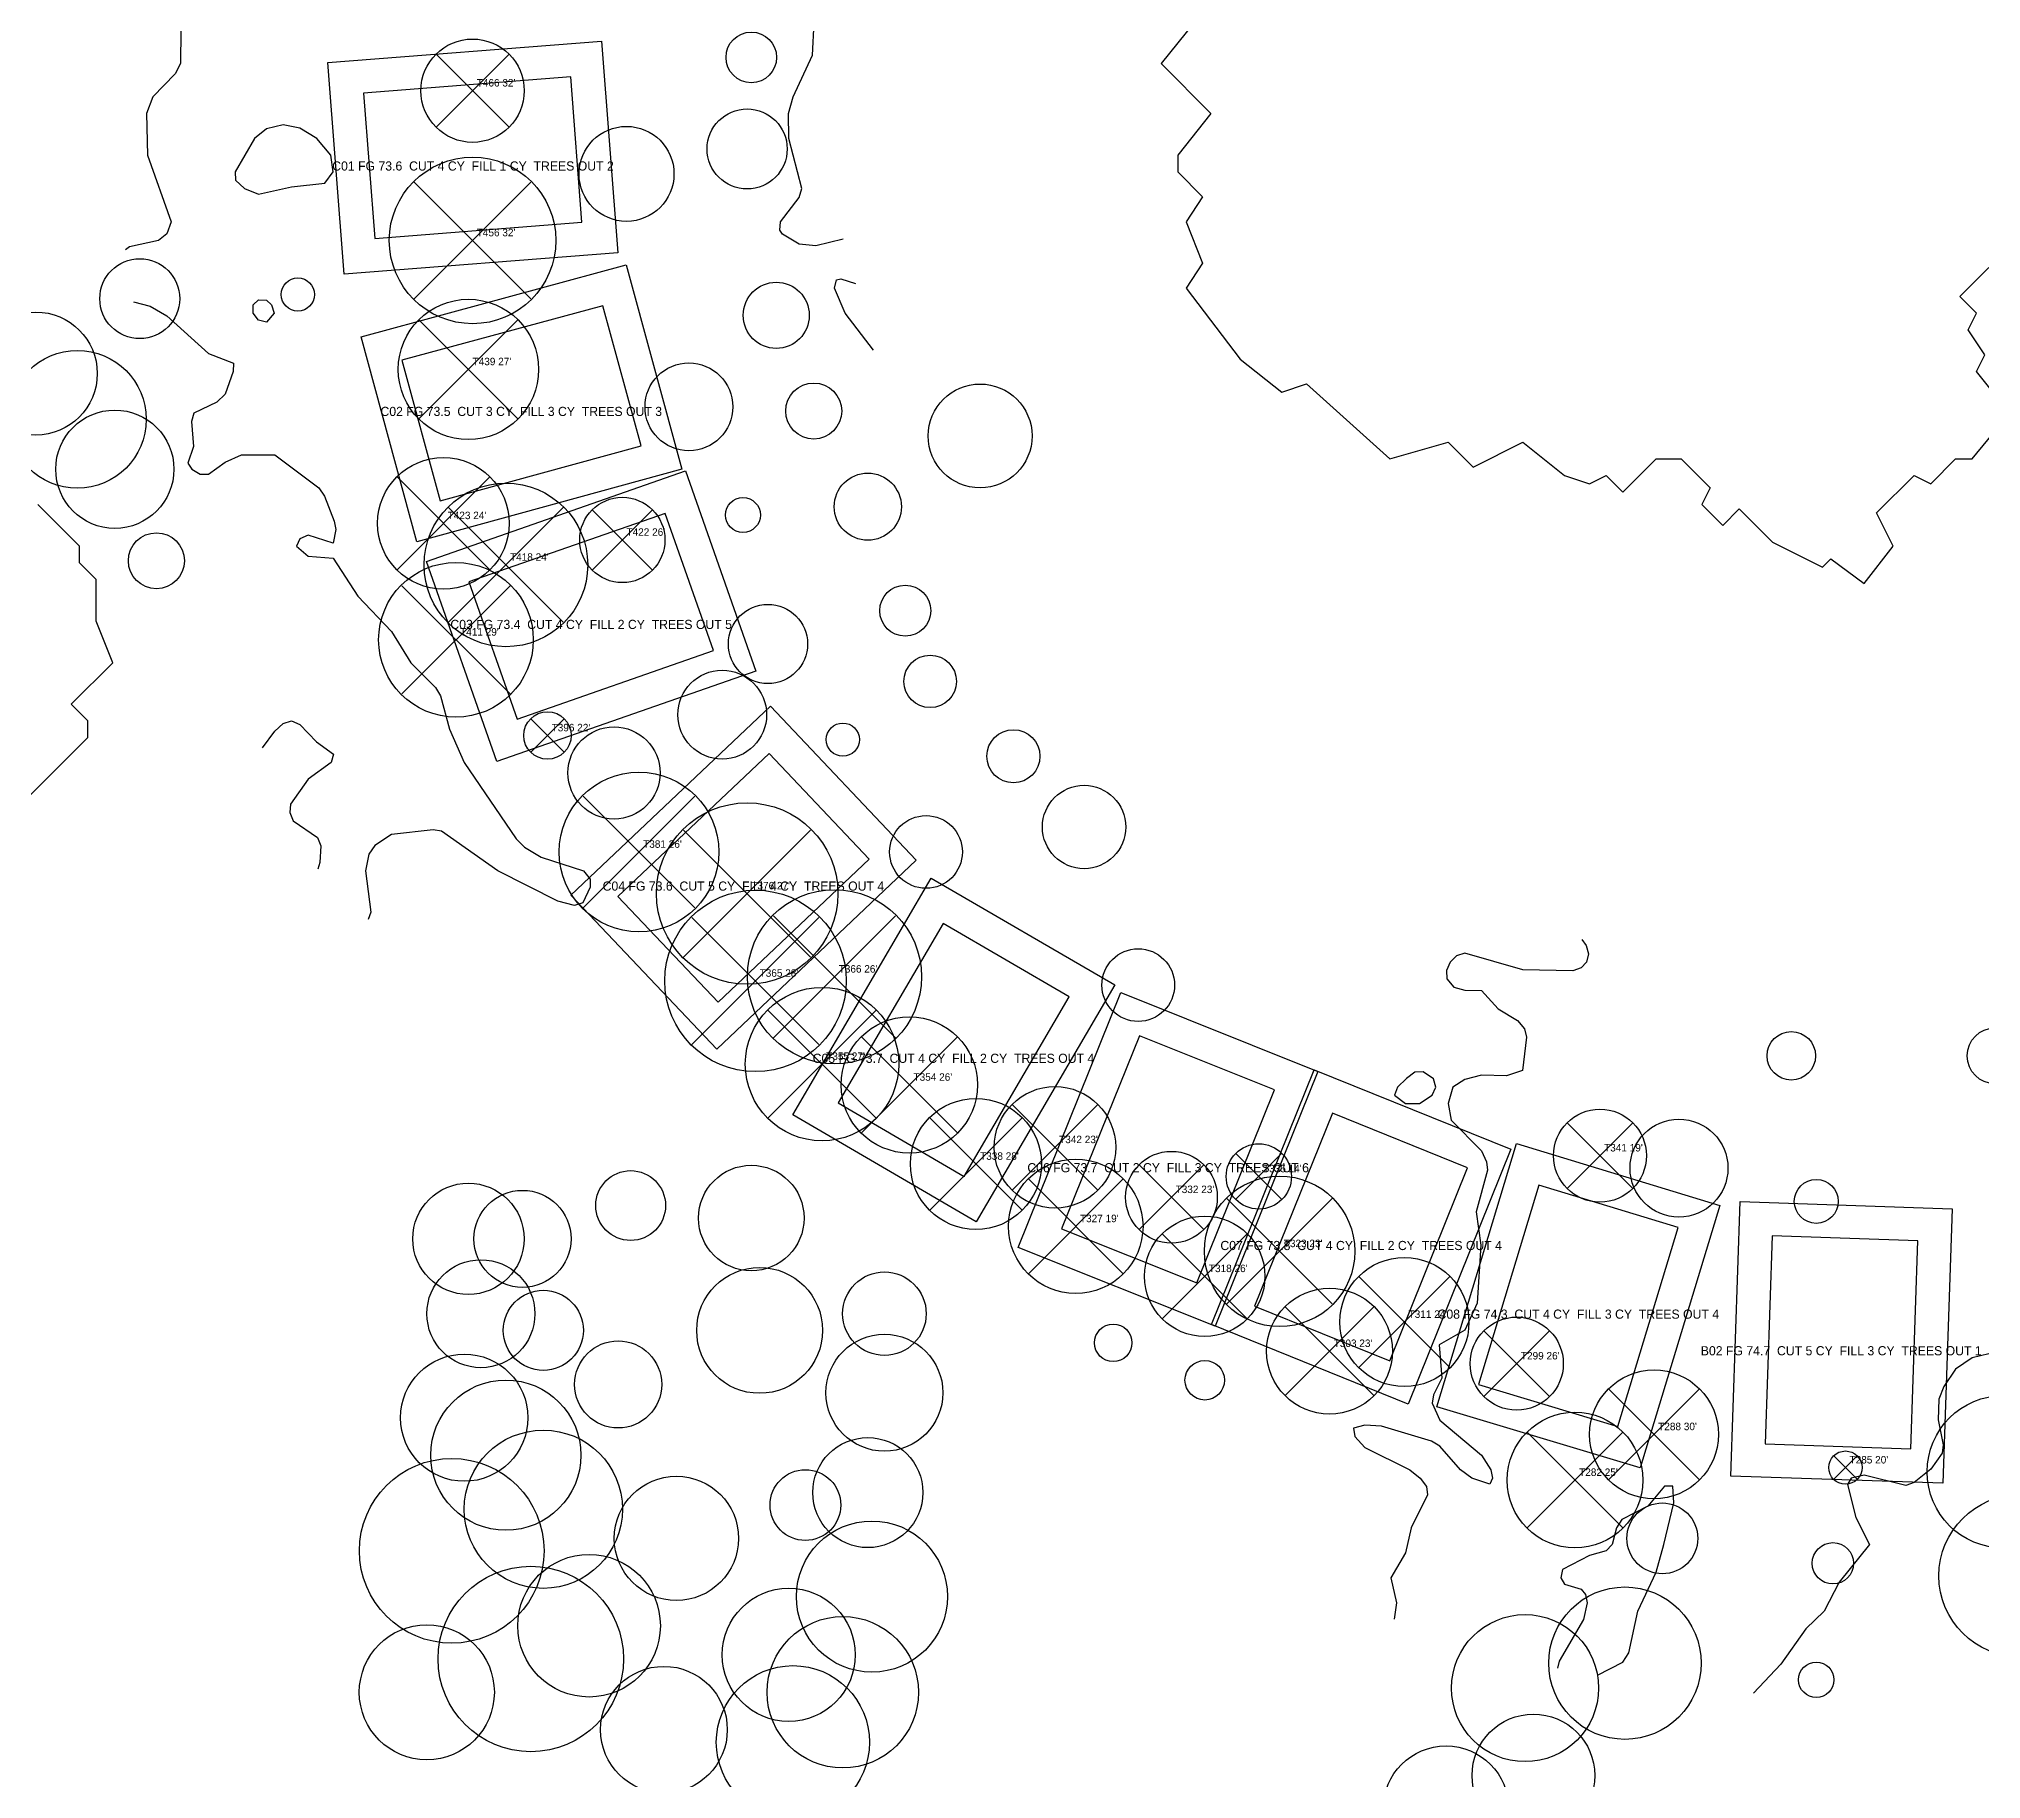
# Model space of a CAD drawing. Extents: x 425736 to 427070, y 1578339 to 1579607.
# Drawn here: x 426202.2 to 426669.1, y 1578754.6 to 1579173 of the extents above; entities that cross this region are included whole.
import ezdxf
from ezdxf.enums import TextEntityAlignment as Align

# ---------------------------------------------------------------- set-up
doc = ezdxf.new("R2010")
doc.units = 21
for name, color, linetype in [('C-GRAD-ANNO', 2, 'Continuous'), ('C-GRAD-LIMIT', 3, 'Continuous'), ('C-GRAD-PAD', 30, 'Continuous'), ('C-TOPO-GRAD-MAJR', 3, 'Continuous'), ('C-TOPO-GRAD-MINR', 8, 'Continuous'), ('C-WATR-LAKE', 5, 'Continuous'), ('L-PLNT-ANNO', 1, 'Continuous'), ('L-PLNT-KEEP', 92, 'Continuous'), ('L-PLNT-REMV', 1, 'Continuous')]:
    doc.layers.add(name, color=color, linetype=linetype)

msp = doc.modelspace()

# ---------------------------------------------------------------- linework, layer by layer
at = {"layer": 'C-GRAD-LIMIT'}
for points in [[(426337.46, 1579172.4), (426341.39, 1579121.55), (426275.64, 1579116.4), (426271.71, 1579167.25), (426337.46, 1579172.4)], [(426343.41, 1579118.61), (426356.82, 1579069.49), (426293.08, 1579052.07), (426279.68, 1579101.33), (426343.41, 1579118.61)], [(426357.7, 1579069.09), (426374.6, 1579020.99), (426312.3, 1578999.21), (426295.4, 1579047.31), (426357.7, 1579069.09)], [(426378.12, 1579012.51), (426413.1, 1578975.49), (426365.2, 1578930.09), (426330.08, 1578967.11), (426378.12, 1579012.51)], [(426416.72, 1578971.22), (426460.85, 1578945.59), (426427.58, 1578888.55), (426383.45, 1578914.33), (426416.72, 1578971.22)], [(426462.36, 1578943.69), (426509.72, 1578924.75), (426485.04, 1578863.51), (426437.68, 1578882.45), (426462.36, 1578943.69)], [(426508.77, 1578925.11), (426556.11, 1578906.03), (426531.43, 1578844.79), (426484.09, 1578863.87), (426508.77, 1578925.11)], [(426557.46, 1578907.39), (426606.28, 1578892.53), (426587.14, 1578829.44), (426538.32, 1578844.15), (426557.46, 1578907.39)], [(426611.18, 1578893.47), (426662.17, 1578891.72), (426659.92, 1578825.73), (426608.93, 1578827.48), (426611.18, 1578893.47)]]:
    msp.add_lwpolyline(points, close=True, dxfattribs=at)
at = {"layer": 'C-GRAD-PAD'}
for points, elevation in [([(426330.1, 1579163.8), (426280.3, 1579159.9), (426283, 1579125), (426332.8, 1579128.9), (426330.1, 1579163.8)], 73.6), ([(426337.8, 1579108.8), (426289.5, 1579095.7), (426298.7, 1579061.9), (426347, 1579075.1), (426337.8, 1579108.8)], 73.5), ([(426352.8, 1579058.9), (426305.6, 1579042.4), (426317.2, 1579009.4), (426364.4, 1579025.9), (426352.8, 1579058.9)], 73.4), ([(426377.8, 1579001.2), (426341.4, 1578966.8), (426365.5, 1578941.4), (426401.8, 1578975.8), (426377.8, 1579001.2)], 73.6), ([(426419.6, 1578960.3), (426394.4, 1578917.2), (426424.7, 1578899.5), (426449.9, 1578942.7), (426419.6, 1578960.3)], 73.7), ([(426466.8, 1578933.3), (426448.1, 1578886.9), (426480.6, 1578873.9), (426499.3, 1578920.3), (426466.8, 1578933.3)], 73.7), ([(426513.2, 1578914.7), (426494.5, 1578868.3), (426527, 1578855.2), (426545.7, 1578901.6), (426513.2, 1578914.7)], 73.8), ([(426562.8, 1578897.4), (426548.3, 1578849.5), (426581.8, 1578839.4), (426596.3, 1578887.2), (426562.8, 1578897.4)], 74.3), ([(426618.9, 1578885.2), (426617.2, 1578835.2), (426652.2, 1578834), (426653.9, 1578884), (426618.9, 1578885.2)], 74.7)]:
    msp.add_lwpolyline(points, close=True, dxfattribs=dict(at, elevation=elevation))
at = {"layer": 'C-TOPO-GRAD-MAJR', "elevation": 75}
for points in [[(426671, 1578856.87), (426667, 1578855.87), (426663, 1578853.17), (426660.2, 1578849), (426659, 1578845.97), (426658.77, 1578841), (426660, 1578835), (426659.73, 1578833), (426657, 1578829.12), (426653, 1578825.92), (426651, 1578825.24), (426641, 1578827.73), (426637.9, 1578827), (426637, 1578825.41), (426639, 1578817.5), (426642.26, 1578811), (426635, 1578801.95), (426631.39, 1578795), (426627, 1578790.78), (426621, 1578782.22), (426614.41, 1578775.3)], [(426576.92, 1578779.64), (426583, 1578782.77), (426584.42, 1578785), (426586.63, 1578795), (426591, 1578804.4), (426592.82, 1578811), (426595.27, 1578821), (426595, 1578825.06), (426593, 1578825.06), (426589, 1578820.26), (426582.8, 1578817), (426581.47, 1578815), (426580.41, 1578811), (426579, 1578809.53), (426575, 1578808.36), (426568.51, 1578805), (426568.08, 1578803), (426569, 1578801.46), (426573, 1578800.27), (426574.03, 1578799), (426574.4, 1578797), (426573.56, 1578793), (426567.7, 1578783), (426567.28, 1578781.26)]]:
    msp.add_lwpolyline(points, dxfattribs=at)
at = {"layer": 'C-TOPO-GRAD-MINR'}
for points, elevation in [([(426241.75, 1579205.8), (426241.26, 1579205), (426239.84, 1579201), (426236.4, 1579175), (426236.31, 1579167), (426235, 1579164.54), (426229.64, 1579159), (426228.11, 1579155), (426228.37, 1579145), (426234.07, 1579129), (426233, 1579126.1), (426231, 1579124.45), (426224.02, 1579123), (426223.03, 1579122.28)], 73), ([(426395.62, 1579124.79), (426389, 1579123.17), (426385, 1579123.58), (426381, 1579125.99), (426380.32, 1579127), (426380.54, 1579129), (426385, 1579134.81), (426385.64, 1579137), (426382.51, 1579149), (426382.48, 1579155), (426383.6, 1579159), (426388.2, 1579169), (426388.58, 1579176.92)], 73), ([(426251.67, 1579137), (426255, 1579135.62), (426263, 1579137.4), (426271, 1579138.27), (426272.97, 1579141), (426272.39, 1579145), (426269.06, 1579149), (426265, 1579151.51), (426261, 1579152.31), (426257, 1579151.36), (426254.11, 1579149), (426249.41, 1579141), (426249.47, 1579139), (426251.67, 1579137)], 74), ([(426402.91, 1579098.11), (426396.1, 1579107), (426393.52, 1579113), (426393.95, 1579115), (426395, 1579115.25), (426398.53, 1579114.18)], 73), ([(426225.02, 1579109.72), (426229, 1579108.71), (426233, 1579106.39), (426243, 1579097.31), (426248.99, 1579095), (426248.93, 1579093), (426247, 1579087.56), (426245, 1579085.61), (426239.53, 1579083), (426238.97, 1579081), (426239.4, 1579075), (426238.09, 1579071), (426239, 1579069.53), (426241, 1579068.28), (426243, 1579068.28), (426247, 1579071.24), (426250.92, 1579073), (426259, 1579073), (426269.51, 1579065), (426270.94, 1579063), (426273.24, 1579057), (426273.59, 1579055), (426273, 1579051.69), (426267, 1579053.68), (426265, 1579052.78), (426264.18, 1579051), (426267, 1579048.62), (426273, 1579048.11), (426278.88, 1579039), (426287, 1579030.52), (426291.69, 1579023), (426297.6, 1579017), (426298.76, 1579015), (426300.95, 1579007), (426304.47, 1578999), (426317, 1578980.67), (426319, 1578978.68), (426323, 1578976.23), (426333.13, 1578973), (426334.77, 1578971), (426334.8, 1578969), (426333, 1578965.25), (426331, 1578964.65), (426327, 1578965.65), (426312.6, 1578973), (426299, 1578982.52), (426297, 1578982.8), (426287, 1578981.72), (426283, 1578979.03), (426281.56, 1578977), (426280.79, 1578973), (426282.07, 1578963), (426281.43, 1578961.25)], 73), ([(426257, 1579104.85), (426255, 1579105.31), (426253.73, 1579107), (426253.79, 1579109), (426255, 1579110.21), (426257, 1579110.13), (426258.17, 1579109), (426258.77, 1579107), (426257, 1579104.85)], 73), ([(426256.03, 1579002.5), (426259, 1579006.55), (426261, 1579008.35), (426263, 1579009.03), (426265, 1579008.16), (426269, 1579003.97), (426273.1, 1579001), (426272.54, 1578999), (426267, 1578995), (426262.76, 1578989), (426262.55, 1578987), (426263.35, 1578985), (426269.26, 1578981), (426270.02, 1578979), (426269.8, 1578975), (426269.27, 1578973.36)], 72), ([(426573.13, 1578956.45), (426574.2, 1578955), (426574.74, 1578953), (426574.3, 1578951), (426573, 1578949.63), (426571, 1578948.89), (426559, 1578949.13), (426545, 1578953.16), (426543, 1578952.56), (426541.49, 1578951), (426540.64, 1578949), (426540.72, 1578947), (426542.34, 1578945), (426545, 1578944.25), (426549, 1578944.21), (426553, 1578939.82), (426557.69, 1578937), (426559.4, 1578935), (426559.82, 1578933), (426558.89, 1578925), (426555, 1578923.65), (426549, 1578923.83), (426545, 1578922.82), (426542.11, 1578921), (426541.05, 1578917), (426541.7, 1578913), (426549, 1578905.65), (426550.26, 1578903), (426550.46, 1578901), (426547.77, 1578891), (426548.88, 1578883), (426547.98, 1578869), (426545, 1578862.55), (426538.84, 1578859), (426539.53, 1578851), (426537.48, 1578847), (426537.2, 1578845), (426539, 1578840.91), (426549, 1578832.46), (426551.31, 1578829), (426551.67, 1578827), (426551, 1578825.54), (426546.67, 1578827), (426543.98, 1578829), (426539, 1578834.64), (426537, 1578835.83), (426525, 1578839.47), (426521, 1578839.72), (426518.23, 1578839), (426518.6, 1578837), (426521, 1578834.31), (426531.76, 1578829), (426534.3, 1578827), (426535.77, 1578825), (426536.02, 1578823), (426532.13, 1578815), (426530.73, 1578809), (426527.27, 1578803), (426528.58, 1578797), (426528.03, 1578793.11)], 74), ([(426530.76, 1578917), (426534.14, 1578917), (426537.16, 1578919), (426538.07, 1578921), (426537.5, 1578923), (426535, 1578924.64), (426533, 1578924.54), (426531, 1578923.07), (426528.83, 1578921), (426528.11, 1578919), (426530.76, 1578917)], 74)]:
    msp.add_lwpolyline(points, dxfattribs=dict(at, elevation=elevation))
at = {"layer": 'C-WATR-LAKE'}
for points in [[(426480, 1579177), (426472, 1579167), (426484, 1579155), (426476, 1579145), (426476, 1579141), (426482, 1579135), (426478, 1579129), (426482, 1579119), (426478, 1579113), (426491, 1579096), (426501, 1579088), (426507, 1579090), (426527, 1579072), (426541, 1579076), (426547, 1579070), (426559, 1579076), (426569, 1579068), (426575, 1579066), (426579, 1579068), (426583, 1579064), (426591, 1579072), (426597, 1579072), (426604, 1579065), (426602, 1579061), (426607, 1579056), (426611, 1579060), (426619, 1579052), (426631, 1579046), (426633, 1579048), (426633, 1579048), (426641, 1579042), (426648, 1579051), (426644, 1579059), (426653, 1579068), (426657, 1579066), (426663, 1579072), (426667, 1579072), (426676, 1579083), (426668, 1579093), (426670, 1579097), (426666, 1579103), (426668, 1579107), (426664, 1579111), (426671, 1579118)], [(426196, 1578987), (426214, 1579005), (426214, 1579009), (426210, 1579013), (426220, 1579023), (426216, 1579033), (426216, 1579043), (426212, 1579047), (426212, 1579051), (426202, 1579061)]]:
    msp.add_lwpolyline(points, dxfattribs=at)
at = {"layer": 'L-PLNT-KEEP'}
for centre, radius in [((426373.5, 1579168.5), 6.08), ((426372.5, 1579146.5), 9.62), ((426343.5, 1579140.5), 11.41), ((426226.5, 1579110.5), 9.6), ((426264.5, 1579111.5), 4), ((426379.5, 1579106.5), 7.94), ((426201.5, 1579092.5), 14.78), ((426211.5, 1579081.5), 16.55), ((426358.5, 1579084.5), 10.55), ((426388.5, 1579083.5), 6.73), ((426428.5, 1579077.5), 12.49), ((426220.5, 1579069.5), 14.21), ((426401.5, 1579060.5), 8.07), ((426371.5, 1579058.5), 4.19), ((426230.5, 1579047.5), 6.73), ((426410.5, 1579035.5), 6.13), ((426377.5, 1579027.5), 9.52), ((426416.5, 1579018.5), 6.31), ((426366.5, 1579010.5), 10.67), ((426340.5, 1578996.5), 11.08), ((426395.5, 1579004.5), 4), ((426436.5, 1579000.5), 6.38), ((426453.5, 1578983.5), 10.02), ((426415.5, 1578977.5), 8.74), ((426466.5, 1578945.5), 8.74), ((426672.5, 1578928.5), 6.73), ((426623.5, 1578928.5), 5.83), ((426596.5, 1578901.5), 11.77), ((426373.5, 1578889.5), 12.68), ((426305.5, 1578884.5), 13.38), ((426344.5, 1578892.5), 8.39), ((426629.5, 1578893.5), 5.28), ((426318.5, 1578884.5), 11.66), ((426308.5, 1578866.5), 12.98), ((426375.5, 1578862.5), 15.13), ((426405.5, 1578866.5), 10.04), ((426323.5, 1578862.5), 9.63), ((426341.5, 1578849.5), 10.47), ((426405.5, 1578847.5), 14.05), ((426460.5, 1578859.5), 4.5), ((426304.5, 1578841.5), 15.29), ((426482.5, 1578850.5), 4.75), ((426314.5, 1578832.5), 18.06), ((426674.5, 1578828.5), 18.34), ((426323.5, 1578819.5), 19.02), ((426401.5, 1578823.5), 13.23), ((426301.5, 1578809.5), 22.2), ((426355.5, 1578812.5), 14.94), ((426386.5, 1578820.5), 8.5), ((426678.5, 1578803.5), 19.52), ((426592.5, 1578812.5), 8.51), ((426402.5, 1578798.5), 18.16), ((426334.5, 1578791.5), 17.14), ((426633.5, 1578806.5), 4.97), ((426320.5, 1578783.5), 22.29), ((426382.5, 1578784.5), 16), ((426583.5, 1578782.5), 18.32), ((426295.5, 1578775.5), 16.23), ((426395.5, 1578775.5), 18.2), ((426559.5, 1578776.5), 17.68), ((426352.5, 1578766.5), 15.23), ((426383.5, 1578763.5), 18.41), ((426629.5, 1578778.5), 4.25), ((426561.5, 1578755.5), 14.75), ((426540.5, 1578747.5), 15.09)]:
    msp.add_circle(centre, radius, dxfattribs=at)
at = {"layer": 'L-PLNT-REMV'}
for p, q in [((426297.8, 1579151.8), (426315.2, 1579169.2)), ((426297.8, 1579169.2), (426315.2, 1579151.8)), ((426292.48, 1579110.48), (426320.52, 1579138.52)), ((426292.48, 1579138.52), (426320.52, 1579110.48)), ((426293.7, 1579081.7), (426317.3, 1579105.3)), ((426293.7, 1579105.3), (426317.3, 1579081.7)), ((426288.43, 1579045.43), (426310.57, 1579067.57)), ((426288.43, 1579067.57), (426310.57, 1579045.43)), ((426300.73, 1579032.73), (426328.27, 1579060.27)), ((426300.73, 1579060.27), (426328.27, 1579032.73)), ((426335.32, 1579045.32), (426349.68, 1579059.68)), ((426335.32, 1579059.68), (426349.68, 1579045.32)), ((426289.49, 1579015.49), (426315.51, 1579041.51)), ((426289.49, 1579041.51), (426315.51, 1579015.49)), ((426320.51, 1579001.51), (426328.49, 1579009.49)), ((426320.51, 1579009.49), (426328.49, 1579001.51)), ((426333.07, 1578964.07), (426359.93, 1578990.93)), ((426333.07, 1578990.93), (426359.93, 1578964.07)), ((426357.23, 1578952.23), (426387.77, 1578982.77)), ((426357.23, 1578982.77), (426387.77, 1578952.23)), ((426359.23, 1578931.23), (426389.77, 1578961.77)), ((426359.23, 1578961.77), (426389.77, 1578931.23)), ((426378.85, 1578932.85), (426408.15, 1578962.15)), ((426378.85, 1578962.15), (426408.15, 1578932.85)), ((426377.59, 1578913.59), (426403.41, 1578939.41)), ((426377.59, 1578939.41), (426403.41, 1578913.59)), ((426400.03, 1578910.03), (426422.97, 1578932.97)), ((426400.03, 1578932.97), (426422.97, 1578910.03)), ((426436.28, 1578896.28), (426456.72, 1578916.72)), ((426436.28, 1578916.72), (426456.72, 1578896.28)), ((426416.47, 1578891.47), (426438.53, 1578913.53)), ((426416.47, 1578913.53), (426438.53, 1578891.47)), ((426569.68, 1578896.68), (426585.32, 1578912.32)), ((426569.68, 1578912.32), (426585.32, 1578896.68)), ((426466.79, 1578886.79), (426482.21, 1578902.21)), ((426466.79, 1578902.21), (426482.21, 1578886.79)), ((426490.01, 1578894.01), (426500.99, 1578904.99)), ((426490.01, 1578904.99), (426500.99, 1578894.01)), ((426440.19, 1578876.19), (426462.81, 1578898.81)), ((426440.19, 1578898.81), (426462.81, 1578876.19)), ((426487.84, 1578868.84), (426513.16, 1578894.16)), ((426487.84, 1578894.16), (426513.16, 1578868.84)), ((426472.37, 1578865.37), (426492.63, 1578885.63)), ((426472.37, 1578885.63), (426492.63, 1578865.37)), ((426519.64, 1578853.64), (426541.36, 1578875.36)), ((426519.64, 1578875.36), (426541.36, 1578853.64)), ((426501.91, 1578846.91), (426523.09, 1578868.09)), ((426501.91, 1578868.09), (426523.09, 1578846.91)), ((426549.67, 1578846.67), (426565.33, 1578862.33)), ((426549.67, 1578862.33), (426565.33, 1578846.67)), ((426579.67, 1578826.67), (426601.33, 1578848.33)), ((426579.67, 1578848.33), (426601.33, 1578826.67)), ((426560.08, 1578815.08), (426582.92, 1578837.92)), ((426560.08, 1578837.92), (426582.92, 1578815.08)), ((426633.7, 1578826.7), (426639.3, 1578832.3)), ((426633.7, 1578832.3), (426639.3, 1578826.7))]:
    msp.add_line(p, q, dxfattribs=at)
for centre, radius in [((426306.5, 1579160.5), 12.42), ((426306.5, 1579124.5), 20.02), ((426305.5, 1579093.5), 16.86), ((426299.5, 1579056.5), 15.82), ((426314.5, 1579046.5), 19.67), ((426342.5, 1579052.5), 10.25), ((426302.5, 1579028.5), 18.59), ((426324.5, 1579005.5), 5.7), ((426346.5, 1578977.5), 19.19), ((426372.5, 1578967.5), 21.81), ((426374.5, 1578946.5), 21.81), ((426393.5, 1578947.5), 20.93), ((426390.5, 1578926.5), 18.44), ((426411.5, 1578921.5), 16.38), ((426446.5, 1578906.5), 14.6), ((426427.5, 1578902.5), 15.76), ((426577.5, 1578904.5), 11.17), ((426495.5, 1578899.5), 7.85), ((426451.5, 1578887.5), 16.16), ((426474.5, 1578894.5), 11.02), ((426500.5, 1578881.5), 18.08), ((426482.5, 1578875.5), 14.47), ((426530.5, 1578864.5), 15.52), ((426512.5, 1578857.5), 15.13), ((426557.5, 1578854.5), 11.19), ((426590.5, 1578837.5), 15.48), ((426571.5, 1578826.5), 16.31), ((426636.5, 1578829.5), 4)]:
    msp.add_circle(centre, radius, dxfattribs=at)

# ---------------------------------------------------------------- texts
at = {"layer": 'C-GRAD-ANNO'}
for s, p in [('C01 FG 73.6  CUT 4 CY  FILL 1 CY  TREES OUT 2', (426306.6, 1579142.4)), ('C02 FG 73.5  CUT 3 CY  FILL 3 CY  TREES OUT 3', (426318.2, 1579083.4)), ('C03 FG 73.4  CUT 4 CY  FILL 2 CY  TREES OUT 5', (426335, 1579032.2)), ('C04 FG 73.6  CUT 5 CY  FILL 4 CY  TREES OUT 4', (426371.6, 1578969.3)), ('C05 FG 73.7  CUT 4 CY  FILL 2 CY  TREES OUT 4', (426422.1, 1578927.9)), ('C06 FG 73.7  CUT 2 CY  FILL 3 CY  TREES OUT 6', (426473.7, 1578901.6)), ('C07 FG 73.8  CUT 4 CY  FILL 2 CY  TREES OUT 4', (426520.1, 1578882.9)), ('C08 FG 74.3  CUT 4 CY  FILL 3 CY  TREES OUT 4', (426572.3, 1578866.4)), ('B02 FG 74.7  CUT 5 CY  FILL 3 CY  TREES OUT 1', (426635.5, 1578857.6))]:
    msp.add_text(s, height=2.2, dxfattribs=at).set_placement(p, align=Align.MIDDLE_CENTER)
at = {"layer": 'L-PLNT-ANNO'}
for s, p in [("T466 32'", (426307.5, 1579161.5)), ("T456 32'", (426307.5, 1579125.5)), ("T439 27'", (426306.5, 1579094.5)), ("T423 24'", (426300.5, 1579057.5)), ("T422 26'", (426343.5, 1579053.5)), ("T418 24'", (426315.5, 1579047.5)), ("T411 29'", (426303.5, 1579029.5)), ("T396 22'", (426325.5, 1579006.5)), ("T381 26'", (426347.5, 1578978.5)), ("T376 27'", (426373.5, 1578968.5)), ("T365 28'", (426375.5, 1578947.5)), ("T366 26'", (426394.5, 1578948.5)), ("T355 27'", (426391.5, 1578927.5)), ("T354 26'", (426412.5, 1578922.5)), ("T342 23'", (426447.5, 1578907.5)), ("T341 19'", (426578.5, 1578905.5)), ("T338 28'", (426428.5, 1578903.5)), ("T335 14'", (426496.5, 1578900.5)), ("T332 23'", (426475.5, 1578895.5)), ("T327 19'", (426452.5, 1578888.5)), ("T323 23'", (426501.5, 1578882.5)), ("T318 26'", (426483.5, 1578876.5)), ("T311 24'", (426531.5, 1578865.5)), ("T303 23'", (426513.5, 1578858.5)), ("T299 26'", (426558.5, 1578855.5)), ("T288 30'", (426591.5, 1578838.5)), ("T285 20'", (426637.5, 1578830.5)), ("T282 25'", (426572.5, 1578827.5))]:
    msp.add_text(s, height=1.8, dxfattribs=at).set_placement(p)

doc.saveas('drawing.dxf')
